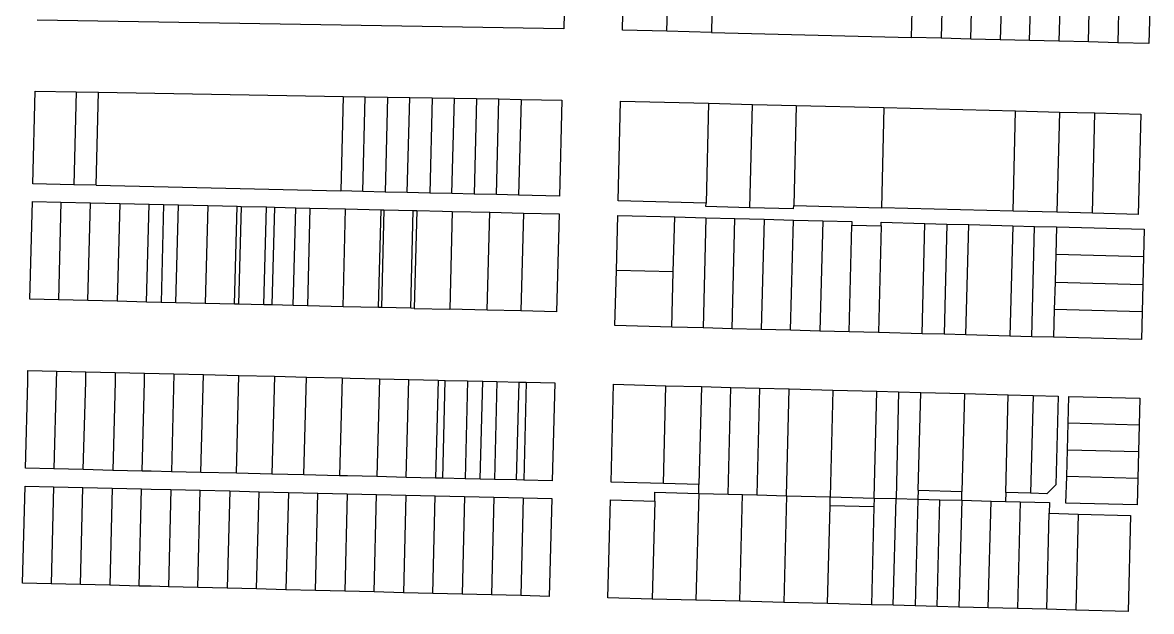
# Model space of a CAD drawing. Header units: inches. Extents: x 486468 to 494399, y 5455955 to 5460553.
# Drawn here: x 487360.1 to 487746.7, y 5457121.4 to 5457322.9 of the extents above; entities that cross this region are included whole.
import ezdxf

# ---------------------------------------------------------------- set-up
doc = ezdxf.new("R2010")
doc.units = ezdxf.units.IN
doc.header["$MEASUREMENT"] = 0
doc.layers.add('ParcelLines', color=10, linetype='Continuous')

msp = doc.modelspace()

# ---------------------------------------------------------------- linework, layer by layer
at = {"layer": 'ParcelLines', "color": 1}
for p, q in [((487546.286, 5457354.42), (487545.435, 5457320.819)), ((487565.535, 5457320.319), (487566.385, 5457354.27)), ((487580.785, 5457319.94), (487581.635, 5457353.92)), ((487596.835, 5457353.571), (487596.035, 5457319.55)), ((487664.534, 5457317.82), (487665.435, 5457352.021)), ((487675.584, 5457351.791), (487674.684, 5457317.571)), ((487684.834, 5457317.311), (487685.734, 5457351.561)), ((487695.784, 5457351.332), (487694.934, 5457317.051)), ((487704.984, 5457316.801), (487705.834, 5457351.102)), ((487715.884, 5457350.872), (487715.034, 5457316.551)), ((487725.084, 5457316.291), (487725.934, 5457350.642)), ((487735.984, 5457350.412), (487735.134, 5457316.041)), ((487746.684, 5457350.172), (487745.834, 5457315.771)), ((487545.435, 5457320.819), (487365.137, 5457323.817)), ((487580.785, 5457319.94), (487565.535, 5457320.319)), ((487596.035, 5457319.55), (487580.785, 5457319.94)), ((487596.035, 5457319.55), (487664.534, 5457317.82)), ((487674.684, 5457317.571), (487664.534, 5457317.82)), ((487684.834, 5457317.311), (487674.684, 5457317.571)), ((487694.934, 5457317.051), (487684.834, 5457317.311)), ((487704.984, 5457316.801), (487694.934, 5457317.051)), ((487715.034, 5457316.551), (487704.984, 5457316.801)), ((487725.084, 5457316.291), (487715.034, 5457316.551)), ((487735.134, 5457316.041), (487725.084, 5457316.291)), ((487745.834, 5457315.771), (487735.134, 5457316.041)), ((487363.686, 5457267.767), (487364.486, 5457299.467)), ((487364.486, 5457299.467), (487378.486, 5457299.227)), ((487378.486, 5457299.227), (487377.686, 5457267.436)), ((487378.486, 5457299.227), (487386.136, 5457299.097)), ((487385.286, 5457267.256), (487386.136, 5457299.097)), ((487386.136, 5457299.097), (487469.885, 5457297.688)), ((487469.885, 5457297.688), (487469.085, 5457265.287)), ((487469.885, 5457297.688), (487477.485, 5457297.558)), ((487476.685, 5457265.107), (487477.485, 5457297.558)), ((487477.485, 5457297.558), (487485.135, 5457297.428)), ((487485.135, 5457297.428), (487484.285, 5457264.927)), ((487485.135, 5457297.428), (487492.735, 5457297.298)), ((487491.885, 5457264.747), (487492.735, 5457297.298)), ((487492.735, 5457297.298), (487500.335, 5457297.168)), ((487500.335, 5457297.168), (487499.534, 5457264.567)), ((487500.335, 5457297.168), (487507.985, 5457297.038)), ((487507.134, 5457264.387), (487507.985, 5457297.038)), ((487507.985, 5457297.038), (487515.585, 5457296.908)), ((487515.585, 5457296.908), (487514.734, 5457264.208)), ((487515.585, 5457296.908), (487523.185, 5457296.788)), ((487522.384, 5457264.028), (487523.185, 5457296.788)), ((487523.185, 5457296.788), (487530.835, 5457296.658)), ((487530.835, 5457296.658), (487529.984, 5457263.848)), ((487530.835, 5457296.658), (487544.835, 5457296.419)), ((487544.835, 5457296.419), (487543.984, 5457263.518)), ((487564.032, 5457261.944), (487564.908, 5457296.087)), ((487564.908, 5457296.087), (487595.049, 5457295.326)), ((487595.049, 5457295.326), (487594.173, 5457261.151)), ((487595.049, 5457295.326), (487610.064, 5457294.947)), ((487609.153, 5457259.538), (487610.064, 5457294.947)), ((487610.064, 5457294.947), (487625.079, 5457294.568)), ((487625.079, 5457294.568), (487624.196, 5457260.362)), ((487625.079, 5457294.568), (487655.104, 5457293.809)), ((487655.104, 5457293.809), (487654.233, 5457259.572)), ((487655.104, 5457293.809), (487700.158, 5457292.672)), ((487699.298, 5457258.387), (487700.158, 5457292.672)), ((487700.158, 5457292.672), (487715.17, 5457292.293)), ((487715.17, 5457292.293), (487714.31, 5457257.993)), ((487715.17, 5457292.293), (487727.349, 5457291.985)), ((487726.517, 5457257.672), (487727.349, 5457291.985)), ((487727.349, 5457291.985), (487743.059, 5457291.588)), ((487743.059, 5457291.588), (487742.17, 5457257.26)), ((487377.686, 5457267.436), (487363.686, 5457267.767)), ((487385.286, 5457267.256), (487377.686, 5457267.436)), ((487385.286, 5457267.256), (487469.085, 5457265.287)), ((487476.685, 5457265.107), (487469.085, 5457265.287)), ((487362.635, 5457228.216), (487363.486, 5457261.717)), ((487363.486, 5457261.717), (487373.236, 5457261.487)), ((487373.236, 5457261.487), (487372.385, 5457227.986)), ((487373.236, 5457261.487), (487383.336, 5457261.246)), ((487484.285, 5457264.927), (487476.685, 5457265.107)), ((487491.885, 5457264.747), (487484.285, 5457264.927)), ((487499.534, 5457264.567), (487491.885, 5457264.747)), ((487507.134, 5457264.387), (487499.534, 5457264.567)), ((487514.734, 5457264.208), (487507.134, 5457264.387)), ((487522.384, 5457264.028), (487514.734, 5457264.208)), ((487529.984, 5457263.848), (487522.384, 5457264.028)), ((487543.984, 5457263.518), (487529.984, 5457263.848)), ((487594.173, 5457261.151), (487564.032, 5457261.944)), ((487382.435, 5457227.756), (487383.336, 5457261.246)), ((487383.336, 5457261.246), (487393.386, 5457261.006)), ((487393.386, 5457261.006), (487392.485, 5457227.516)), ((487393.386, 5457261.006), (487403.436, 5457260.766)), ((487402.534, 5457227.275), (487403.436, 5457260.766)), ((487403.436, 5457260.766), (487408.436, 5457260.646)), ((487408.436, 5457260.646), (487407.584, 5457227.155)), ((487408.436, 5457260.646), (487413.486, 5457260.526)), ((487412.584, 5457227.036), (487413.486, 5457260.526)), ((487413.486, 5457260.526), (487423.535, 5457260.286)), ((487423.535, 5457260.286), (487422.634, 5457226.806)), ((487423.535, 5457260.286), (487433.585, 5457260.046)), ((487432.684, 5457226.566), (487433.585, 5457260.046)), ((487433.585, 5457260.046), (487434.935, 5457260.017)), ((487434.935, 5457260.017), (487434.034, 5457226.536)), ((487434.935, 5457260.017), (487443.635, 5457259.807)), ((487442.734, 5457226.326), (487443.635, 5457259.807)), ((487443.635, 5457259.807), (487446.385, 5457259.737)), ((487446.385, 5457259.737), (487445.484, 5457226.266)), ((487446.385, 5457259.737), (487453.685, 5457259.567)), ((487452.834, 5457226.086), (487453.685, 5457259.567)), ((487453.685, 5457259.567), (487458.535, 5457259.447)), ((487458.535, 5457259.447), (487457.684, 5457225.976)), ((487458.535, 5457259.447), (487470.734, 5457259.157)), ((487469.884, 5457225.686), (487470.734, 5457259.157)), ((487470.734, 5457259.157), (487482.934, 5457258.867)), ((487482.034, 5457225.406), (487482.934, 5457258.867)), ((487482.934, 5457258.867), (487483.834, 5457258.847)), ((487483.834, 5457258.847), (487482.984, 5457225.376)), ((487483.834, 5457258.847), (487493.884, 5457258.607)), ((487493.034, 5457225.146), (487493.884, 5457258.607)), ((487493.884, 5457258.607), (487495.084, 5457258.577)), ((487495.084, 5457258.577), (487494.234, 5457225.116)), ((487495.084, 5457258.577), (487503.934, 5457258.367)), ((487503.934, 5457258.367), (487507.284, 5457258.287)), ((487507.284, 5457258.287), (487506.434, 5457224.827)), ((487507.284, 5457258.287), (487520.084, 5457257.987)), ((487519.234, 5457224.527), (487520.084, 5457257.987)), ((487520.084, 5457257.987), (487531.634, 5457257.708)), ((487531.634, 5457257.708), (487530.784, 5457224.257)), ((487531.634, 5457257.708), (487543.834, 5457257.418)), ((487594.142, 5457259.933), (487594.173, 5457261.151)), ((487609.153, 5457259.538), (487594.142, 5457259.933)), ((487624.164, 5457259.144), (487609.153, 5457259.538)), ((487624.164, 5457259.144), (487624.196, 5457260.362)), ((487624.196, 5457260.362), (487654.233, 5457259.572)), ((487699.298, 5457258.387), (487654.233, 5457259.572)), ((487714.31, 5457257.993), (487699.298, 5457258.387)), ((487726.517, 5457257.672), (487714.31, 5457257.993)), ((487742.17, 5457257.26), (487726.517, 5457257.672)), ((487543.834, 5457257.418), (487542.984, 5457223.967)), ((487563.464, 5457238.067), (487563.934, 5457256.918)), ((487563.934, 5457256.918), (487583.434, 5457256.408)), ((487582.964, 5457237.568), (487583.434, 5457256.408)), ((487583.434, 5457256.408), (487594.084, 5457256.128)), ((487594.084, 5457256.128), (487593.134, 5457218.417)), ((487594.084, 5457256.128), (487604.084, 5457255.868)), ((487603.133, 5457218.147), (487604.084, 5457255.868)), ((487604.084, 5457255.868), (487614.084, 5457255.608)), ((487614.084, 5457255.608), (487613.083, 5457217.888)), ((487614.084, 5457255.608), (487624.133, 5457255.339)), ((487623.133, 5457217.618), (487624.133, 5457255.339)), ((487624.133, 5457255.339), (487634.133, 5457255.079)), ((487634.133, 5457255.079), (487633.133, 5457217.348)), ((487634.133, 5457255.079), (487644.133, 5457254.819)), ((487643.133, 5457217.088), (487644.083, 5457253.619)), ((487644.133, 5457254.819), (487644.083, 5457253.619)), ((487644.083, 5457253.619), (487654.083, 5457253.319)), ((487654.083, 5457253.319), (487654.133, 5457254.569)), ((487654.133, 5457254.569), (487669.133, 5457254.169)), ((487668.183, 5457216.418), (487669.133, 5457254.169)), ((487669.133, 5457254.169), (487676.633, 5457253.969)), ((487676.633, 5457253.969), (487675.683, 5457216.218)), ((487676.633, 5457253.969), (487684.183, 5457253.769)), ((487683.183, 5457216.018), (487684.183, 5457253.769)), ((487684.183, 5457253.769), (487699.183, 5457253.369)), ((487654.083, 5457253.319), (487653.183, 5457216.818)), ((487699.183, 5457253.369), (487698.182, 5457215.618)), ((487699.183, 5457253.369), (487706.683, 5457253.169)), ((487705.682, 5457215.418), (487706.683, 5457253.169)), ((487706.683, 5457253.169), (487714.183, 5457252.969)), ((487714.183, 5457252.969), (487713.933, 5457243.519)), ((487714.183, 5457252.969), (487744.183, 5457252.17)), ((487744.183, 5457252.17), (487743.943, 5457242.72)), ((487713.933, 5457243.519), (487713.683, 5457234.069)), ((487743.943, 5457242.72), (487713.933, 5457243.519)), ((487743.943, 5457242.72), (487743.713, 5457233.319)), ((487562.984, 5457219.217), (487563.464, 5457238.067)), ((487582.964, 5457237.568), (487563.464, 5457238.067)), ((487582.484, 5457218.697), (487582.964, 5457237.568)), ((487713.683, 5457234.069), (487713.433, 5457224.669)), ((487713.683, 5457234.069), (487743.713, 5457233.319)), ((487743.713, 5457233.319), (487743.473, 5457223.869)), ((487372.385, 5457227.986), (487362.635, 5457228.216)), ((487382.435, 5457227.756), (487372.385, 5457227.986)), ((487392.485, 5457227.516), (487382.435, 5457227.756)), ((487402.534, 5457227.275), (487392.485, 5457227.516)), ((487407.584, 5457227.155), (487402.534, 5457227.275)), ((487412.584, 5457227.036), (487407.584, 5457227.155)), ((487422.634, 5457226.806), (487412.584, 5457227.036)), ((487432.684, 5457226.566), (487422.634, 5457226.806)), ((487434.034, 5457226.536), (487432.684, 5457226.566)), ((487442.734, 5457226.326), (487434.034, 5457226.536)), ((487445.484, 5457226.266), (487442.734, 5457226.326)), ((487452.834, 5457226.086), (487445.484, 5457226.266)), ((487457.684, 5457225.976), (487452.834, 5457226.086)), ((487469.884, 5457225.686), (487457.684, 5457225.976)), ((487482.034, 5457225.406), (487469.884, 5457225.686)), ((487482.984, 5457225.376), (487482.034, 5457225.406)), ((487493.034, 5457225.146), (487482.984, 5457225.376)), ((487494.234, 5457225.116), (487493.034, 5457225.146)), ((487494.234, 5457225.116), (487506.434, 5457224.827)), ((487519.234, 5457224.527), (487506.434, 5457224.827)), ((487530.784, 5457224.257), (487519.234, 5457224.527)), ((487542.984, 5457223.967), (487530.784, 5457224.257)), ((487713.433, 5457224.669), (487713.182, 5457215.219)), ((487743.473, 5457223.869), (487713.433, 5457224.669)), ((487743.473, 5457223.869), (487743.232, 5457214.419)), ((487582.484, 5457218.697), (487562.984, 5457219.217)), ((487593.134, 5457218.417), (487582.484, 5457218.697)), ((487603.133, 5457218.147), (487593.134, 5457218.417)), ((487613.083, 5457217.888), (487603.133, 5457218.147)), ((487623.133, 5457217.618), (487613.083, 5457217.888)), ((487633.133, 5457217.348), (487623.133, 5457217.618)), ((487643.133, 5457217.088), (487633.133, 5457217.348)), ((487653.183, 5457216.818), (487643.133, 5457217.088)), ((487668.183, 5457216.418), (487653.183, 5457216.818)), ((487675.683, 5457216.218), (487668.183, 5457216.418)), ((487683.183, 5457216.018), (487675.683, 5457216.218)), ((487698.182, 5457215.618), (487683.183, 5457216.018)), ((487705.682, 5457215.418), (487698.182, 5457215.618)), ((487713.182, 5457215.219), (487705.682, 5457215.418)), ((487743.232, 5457214.419), (487713.182, 5457215.219)), ((487361.985, 5457203.865), (487371.785, 5457203.636)), ((487371.785, 5457203.636), (487381.834, 5457203.396)), ((487381.834, 5457203.396), (487391.884, 5457203.156)), ((487391.884, 5457203.156), (487401.934, 5457202.916)), ((487401.934, 5457202.916), (487411.984, 5457202.676)), ((487411.984, 5457202.676), (487411.133, 5457169.175)), ((487411.984, 5457202.676), (487422.034, 5457202.435)), ((487421.183, 5457168.935), (487422.034, 5457202.435)), ((487422.034, 5457202.435), (487434.234, 5457202.145)), ((487433.333, 5457168.645), (487434.234, 5457202.145)), ((487434.234, 5457202.145), (487446.384, 5457201.855)), ((487446.384, 5457201.855), (487445.533, 5457168.356)), ((487446.384, 5457201.855), (487457.384, 5457201.595)), ((487456.483, 5457168.095), (487457.384, 5457201.595)), ((487457.384, 5457201.595), (487469.534, 5457201.306)), ((487469.534, 5457201.306), (487468.683, 5457167.805)), ((487482.334, 5457200.996), (487481.483, 5457167.495)), ((487482.334, 5457200.996), (487492.384, 5457200.756)), ((487491.533, 5457167.255), (487492.384, 5457200.756)), ((487492.384, 5457200.756), (487502.434, 5457200.516)), ((487502.434, 5457200.516), (487501.583, 5457167.015)), ((487502.434, 5457200.516), (487504.884, 5457200.456)), ((487504.033, 5457166.955), (487504.884, 5457200.456)), ((487504.884, 5457200.456), (487512.484, 5457200.276)), ((487512.484, 5457200.276), (487511.633, 5457166.775)), ((487512.484, 5457200.276), (487517.684, 5457200.156)), ((487516.833, 5457166.655), (487517.684, 5457200.156)), ((487517.684, 5457200.156), (487522.534, 5457200.036)), ((487522.534, 5457200.036), (487521.683, 5457166.535)), ((487522.534, 5457200.036), (487530.184, 5457199.856)), ((487529.283, 5457166.355), (487530.184, 5457199.856)), ((487530.184, 5457199.856), (487532.584, 5457199.796)), ((487532.584, 5457199.796), (487531.733, 5457166.295)), ((487532.584, 5457199.796), (487542.384, 5457199.566)), ((487542.384, 5457199.566), (487541.483, 5457166.066)), ((487561.632, 5457165.616), (487562.484, 5457199.117)), ((487562.484, 5457199.117), (487580.433, 5457198.637)), ((487579.582, 5457165.136), (487580.433, 5457198.637)), ((487580.433, 5457198.637), (487592.632, 5457198.317)), ((487592.632, 5457198.317), (487591.732, 5457164.816)), ((487592.632, 5457198.317), (487602.682, 5457198.047)), ((487601.732, 5457161.496), (487602.682, 5457198.047)), ((487602.682, 5457198.047), (487612.482, 5457197.787)), ((487612.482, 5457197.787), (487611.582, 5457161.236)), ((487612.482, 5457197.787), (487622.632, 5457197.517)), ((487621.682, 5457160.966), (487622.632, 5457197.517)), ((487622.632, 5457197.517), (487637.632, 5457197.117)), ((487637.632, 5457197.117), (487636.732, 5457160.566)), ((487637.632, 5457197.117), (487652.632, 5457196.717)), ((487651.732, 5457160.167), (487652.632, 5457196.717)), ((487652.632, 5457196.717), (487660.132, 5457196.518)), ((487660.132, 5457196.518), (487659.232, 5457159.977)), ((487660.132, 5457196.518), (487667.682, 5457196.318)), ((487666.811, 5457162.833), (487667.682, 5457196.318)), ((487667.682, 5457196.318), (487682.682, 5457195.918)), ((487682.682, 5457195.918), (487681.811, 5457162.45)), ((487682.682, 5457195.918), (487697.682, 5457195.518)), ((487696.832, 5457162.067), (487697.682, 5457195.518)), ((487697.682, 5457195.518), (487706.182, 5457195.298)), ((487706.182, 5457195.298), (487705.332, 5457161.827)), ((487706.182, 5457195.298), (487714.732, 5457195.068)), ((487714.732, 5457195.068), (487713.932, 5457164.667)), ((487718.142, 5457185.818), (487718.382, 5457194.968)), ((487718.382, 5457194.968), (487742.682, 5457194.318)), ((487742.682, 5457194.318), (487742.452, 5457185.168)), ((487717.912, 5457176.718), (487718.142, 5457185.818)), ((487742.452, 5457185.168), (487718.142, 5457185.818)), ((487742.452, 5457185.168), (487742.232, 5457176.068)), ((487717.672, 5457167.567), (487717.912, 5457176.718)), ((487717.912, 5457176.718), (487742.232, 5457176.068)), ((487742.232, 5457176.068), (487742.002, 5457166.918)), ((487370.883, 5457170.135), (487361.134, 5457170.365)), ((487380.933, 5457169.895), (487370.883, 5457170.135)), ((487390.983, 5457169.655), (487380.933, 5457169.895)), ((487401.033, 5457169.415), (487390.983, 5457169.655)), ((487404.183, 5457169.335), (487401.033, 5457169.415)), ((487411.133, 5457169.175), (487404.183, 5457169.335)), ((487421.183, 5457168.935), (487411.133, 5457169.175)), ((487433.333, 5457168.645), (487421.183, 5457168.935)), ((487445.533, 5457168.356), (487433.333, 5457168.645)), ((487456.483, 5457168.095), (487445.533, 5457168.356)), ((487468.683, 5457167.805), (487456.483, 5457168.095)), ((487491.533, 5457167.255), (487481.483, 5457167.495)), ((487501.583, 5457167.015), (487491.533, 5457167.255)), ((487504.033, 5457166.955), (487501.583, 5457167.015)), ((487511.633, 5457166.775), (487504.033, 5457166.955)), ((487516.833, 5457166.655), (487511.633, 5457166.775)), ((487521.683, 5457166.535), (487516.833, 5457166.655)), ((487529.283, 5457166.355), (487521.683, 5457166.535)), ((487531.733, 5457166.295), (487529.283, 5457166.355)), ((487541.483, 5457166.066), (487531.733, 5457166.295)), ((487579.582, 5457165.136), (487561.632, 5457165.616)), ((487591.732, 5457164.816), (487579.582, 5457165.136)), ((487591.682, 5457161.766), (487591.732, 5457164.816)), ((487713.932, 5457164.667), (487710.832, 5457161.667)), ((487717.432, 5457158.467), (487717.672, 5457167.567)), ((487742.002, 5457166.918), (487717.672, 5457167.567)), ((487742.002, 5457166.918), (487741.782, 5457157.819)), ((487360.133, 5457131.064), (487360.983, 5457164.265)), ((487360.983, 5457164.265), (487370.733, 5457164.035)), ((487370.733, 5457164.035), (487369.883, 5457130.814)), ((487370.733, 5457164.035), (487380.783, 5457163.795)), ((487379.933, 5457130.564), (487380.783, 5457163.795)), ((487380.783, 5457163.795), (487390.833, 5457163.555)), ((487390.833, 5457163.555), (487389.983, 5457130.314)), ((487390.833, 5457163.555), (487400.883, 5457163.315)), ((487400.033, 5457130.064), (487400.883, 5457163.315)), ((487400.883, 5457163.315), (487404.183, 5457163.235)), ((487404.183, 5457163.235), (487410.933, 5457163.075)), ((487410.933, 5457163.075), (487410.083, 5457129.804)), ((487410.933, 5457163.075), (487420.983, 5457162.835)), ((487420.133, 5457129.554), (487420.983, 5457162.835)), ((487420.983, 5457162.835), (487431.083, 5457162.595)), ((487431.083, 5457162.595), (487430.183, 5457129.305)), ((487431.083, 5457162.595), (487441.133, 5457162.355)), ((487440.233, 5457129.045), (487441.133, 5457162.355)), ((487441.133, 5457162.355), (487451.183, 5457162.115)), ((487451.183, 5457162.115), (487450.283, 5457128.795)), ((487451.183, 5457162.115), (487461.233, 5457161.875)), ((487460.383, 5457128.535), (487461.233, 5457161.875)), ((487461.233, 5457161.875), (487471.283, 5457161.635)), ((487471.283, 5457161.635), (487470.433, 5457128.285)), ((487471.283, 5457161.635), (487481.333, 5457161.395)), ((487480.483, 5457128.025), (487481.333, 5457161.395)), ((487481.333, 5457161.395), (487491.383, 5457161.155)), ((487491.383, 5457161.155), (487490.533, 5457127.775)), ((487491.383, 5457161.155), (487501.433, 5457160.915)), ((487500.583, 5457127.525), (487501.433, 5457160.915)), ((487501.433, 5457160.915), (487511.483, 5457160.675)), ((487576.582, 5457159.116), (487576.682, 5457162.166)), ((487576.682, 5457162.166), (487591.682, 5457161.766)), ((487591.682, 5457161.766), (487590.732, 5457125.226)), ((487591.682, 5457161.766), (487601.732, 5457161.496)), ((487601.732, 5457161.496), (487606.682, 5457161.366)), ((487605.732, 5457124.836), (487606.682, 5457161.366)), ((487606.682, 5457161.366), (487611.582, 5457161.236)), ((487611.582, 5457161.236), (487621.682, 5457160.966)), ((487621.682, 5457160.966), (487620.782, 5457124.446)), ((487621.682, 5457160.966), (487636.732, 5457160.566)), ((487666.811, 5457162.833), (487666.732, 5457159.787)), ((487666.811, 5457162.833), (487681.811, 5457162.45)), ((487681.732, 5457159.397), (487681.811, 5457162.45)), ((487696.832, 5457162.067), (487696.732, 5457159.017)), ((487705.332, 5457161.827), (487696.832, 5457162.067)), ((487710.832, 5457161.667), (487705.332, 5457161.827)), ((487511.483, 5457160.675), (487510.633, 5457127.265)), ((487511.483, 5457160.675), (487521.533, 5457160.435)), ((487521.533, 5457160.435), (487520.683, 5457127.015)), ((487521.533, 5457160.435), (487531.583, 5457160.195)), ((487531.583, 5457160.195), (487530.732, 5457126.766)), ((487531.583, 5457160.195), (487541.333, 5457159.965)), ((487541.333, 5457159.965), (487540.482, 5457126.516)), ((487560.582, 5457126.016), (487561.432, 5457159.516)), ((487561.432, 5457159.516), (487576.582, 5457159.116)), ((487576.582, 5457159.116), (487575.732, 5457125.616)), ((487635.781, 5457124.057), (487636.632, 5457157.516)), ((487636.632, 5457157.516), (487636.732, 5457160.566)), ((487651.632, 5457157.117), (487636.632, 5457157.516)), ((487636.732, 5457160.566), (487651.732, 5457160.167)), ((487651.632, 5457157.117), (487650.781, 5457123.667)), ((487651.732, 5457160.167), (487651.632, 5457157.117)), ((487651.732, 5457160.167), (487659.232, 5457159.977)), ((487658.281, 5457123.467), (487659.232, 5457159.977)), ((487659.232, 5457159.977), (487666.732, 5457159.787)), ((487666.732, 5457159.787), (487665.781, 5457123.267)), ((487666.732, 5457159.787), (487674.232, 5457159.587)), ((487673.281, 5457123.077), (487674.232, 5457159.587)), ((487674.232, 5457159.587), (487681.732, 5457159.397)), ((487681.732, 5457159.397), (487680.781, 5457122.877)), ((487681.732, 5457159.397), (487691.782, 5457159.147)), ((487690.831, 5457122.617), (487691.782, 5457159.147)), ((487691.782, 5457159.147), (487696.732, 5457159.017)), ((487696.732, 5457159.017), (487701.682, 5457158.887)), ((487701.682, 5457158.887), (487700.781, 5457122.357)), ((487701.682, 5457158.887), (487711.732, 5457158.617)), ((487711.732, 5457158.617), (487711.682, 5457154.968)), ((487741.782, 5457157.819), (487717.432, 5457158.467)), ((487710.831, 5457122.097), (487711.682, 5457154.968)), ((487711.682, 5457154.968), (487721.632, 5457154.698)), ((487721.632, 5457154.698), (487720.781, 5457121.837)), ((487721.632, 5457154.698), (487739.532, 5457154.218)), ((487739.532, 5457154.218), (487738.731, 5457121.368)), ((487369.883, 5457130.814), (487360.133, 5457131.064)), ((487379.933, 5457130.564), (487369.883, 5457130.814)), ((487389.983, 5457130.314), (487379.933, 5457130.564)), ((487400.033, 5457130.064), (487389.983, 5457130.314)), ((487404.183, 5457129.954), (487400.033, 5457130.064)), ((487410.083, 5457129.804), (487404.183, 5457129.954)), ((487420.133, 5457129.554), (487410.083, 5457129.804)), ((487430.183, 5457129.305), (487420.133, 5457129.554)), ((487440.233, 5457129.045), (487430.183, 5457129.305)), ((487450.283, 5457128.795), (487440.233, 5457129.045)), ((487460.383, 5457128.535), (487450.283, 5457128.795)), ((487470.433, 5457128.285), (487460.383, 5457128.535)), ((487480.483, 5457128.025), (487470.433, 5457128.285)), ((487490.533, 5457127.775), (487480.483, 5457128.025)), ((487500.583, 5457127.525), (487490.533, 5457127.775)), ((487510.633, 5457127.265), (487500.583, 5457127.525)), ((487520.683, 5457127.015), (487510.633, 5457127.265)), ((487530.732, 5457126.766), (487520.683, 5457127.015)), ((487540.482, 5457126.516), (487530.732, 5457126.766)), ((487575.732, 5457125.616), (487560.582, 5457126.016)), ((487590.732, 5457125.226), (487575.732, 5457125.616)), ((487605.732, 5457124.836), (487590.732, 5457125.226)), ((487620.782, 5457124.446), (487605.732, 5457124.836)), ((487635.781, 5457124.057), (487620.782, 5457124.446)), ((487650.781, 5457123.667), (487635.781, 5457124.057)), ((487658.281, 5457123.467), (487650.781, 5457123.667)), ((487665.781, 5457123.267), (487658.281, 5457123.467)), ((487673.281, 5457123.077), (487665.781, 5457123.267)), ((487680.781, 5457122.877), (487673.281, 5457123.077)), ((487690.831, 5457122.617), (487680.781, 5457122.877)), ((487700.781, 5457122.357), (487690.831, 5457122.617)), ((487710.831, 5457122.097), (487700.781, 5457122.357)), ((487720.781, 5457121.837), (487710.831, 5457122.097)), ((487738.731, 5457121.368), (487720.781, 5457121.837))]:
    msp.add_line(p, q, dxfattribs=at)
for points in [[(487361.134, 5457170.365), (487361.885, 5457200.065), (487361.985, 5457203.865)], [(487371.785, 5457203.636), (487371.684, 5457200.065), (487370.883, 5457170.135)], [(487380.933, 5457169.895), (487381.744, 5457200.066), (487381.834, 5457203.396)], [(487391.884, 5457203.156), (487391.804, 5457200.066), (487390.983, 5457169.655)], [(487401.033, 5457169.415), (487401.854, 5457200.066), (487401.934, 5457202.916)], [(487469.534, 5457201.306), (487472.284, 5457201.236), (487482.334, 5457200.996)], [(487481.483, 5457167.495), (487471.433, 5457167.735), (487468.683, 5457167.805)]]:
    msp.add_lwpolyline(points, dxfattribs=at)

doc.saveas('drawing.dxf')
